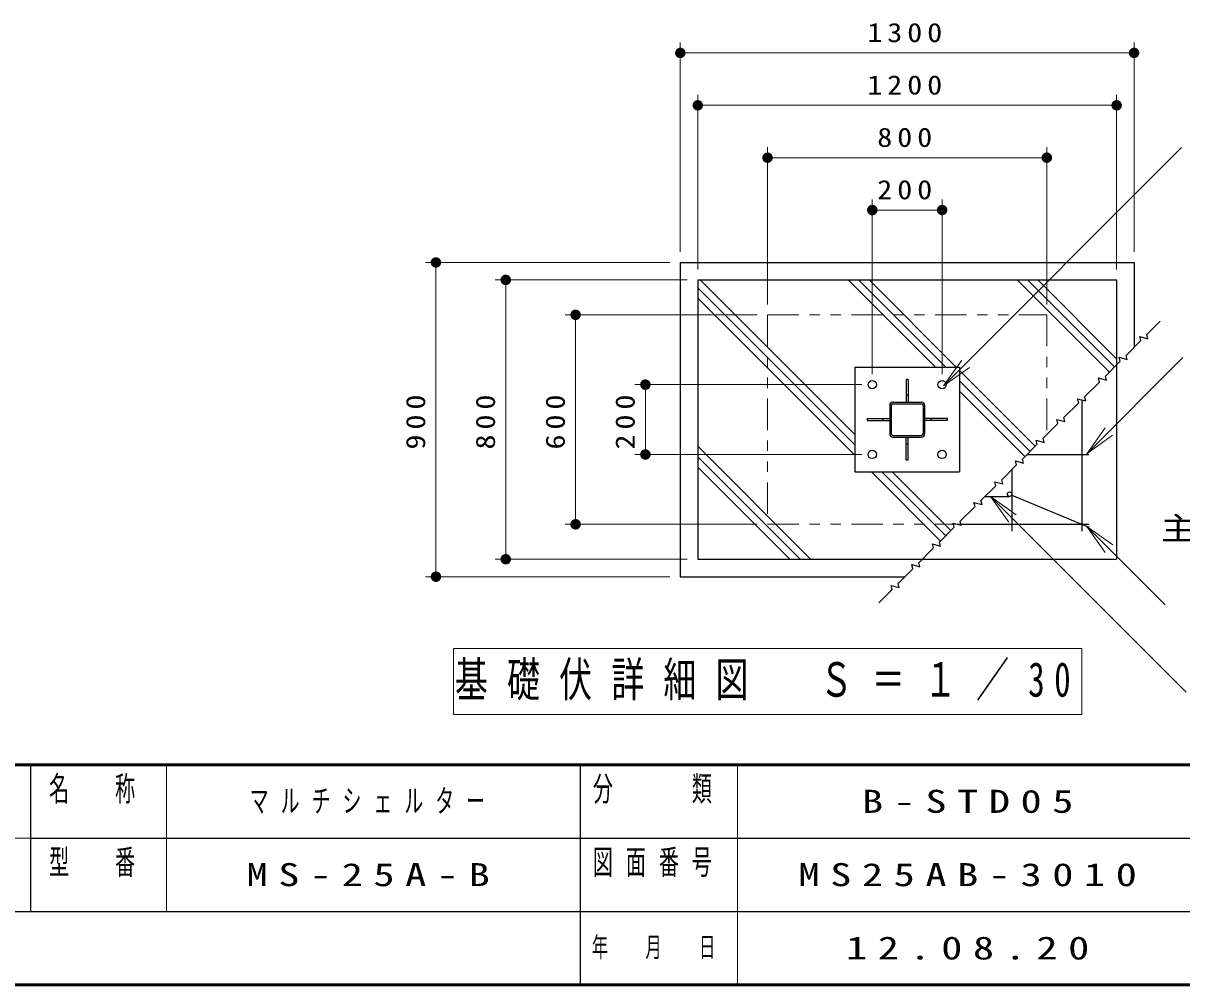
# Model space of a CAD drawing. Units: millimetres on the paper, scale 1:30. Extents: x -365 to 0, y 0 to 257.
# Drawn here: x -183.2 to -72.6, y 0 to 91.8 of the extents above; entities that cross this region are included whole.
import ezdxf

# ---------------------------------------------------------------- set-up
doc = ezdxf.new("R2010")
doc.units = ezdxf.units.MM
doc.linetypes.add('USER3', pattern=[8, 3, -1, 1, -1, 1, -1])
doc.layers.add('LY_1', color=7, linetype='Continuous', lineweight=25)
doc.layers.add('LY_2', color=7, linetype='Continuous', lineweight=13)
doc.styles.add('ＭＳ ゴシック', font='')
doc.styles.get('ＭＳ ゴシック').set_extended_font_data('MS Gothic')

# ---------------------------------------------------------------- blocks, each defined once
blk = doc.blocks.new('filled_dot')
at = {"color": 0, "linetype": 'Continuous', "lineweight": -2, "const_width": 1.25}
blk.add_lwpolyline([(-0.625, 0, 1), (0.625, 0, 1)], format="xyb", close=True, dxfattribs=at)
blk = doc.blocks.new('open_arrow')
at = {"color": 0, "linetype": 'Continuous', "lineweight": -2}
blk.add_lwpolyline([(7.5, 1.25), (0, 0), (7.5, -1.25)], dxfattribs=at)

msp = doc.modelspace()

# ---------------------------------------------------------------- linework, layer by layer
at = {"layer": 'LY_1', "lineweight": 13}
for p, q in [((-120.447, 69.963), (-120.447, 89.963)), ((-77.114, 69.963), (-77.114, 89.963)), ((-120.447, 88.963), (-77.114, 88.963)), ((-118.78, 68.297), (-118.78, 84.963)), ((-78.78, 68.297), (-78.78, 84.963)), ((-118.78, 83.963), (-78.78, 83.963)), ((-112.114, 64.963), (-112.114, 79.963)), ((-95.32, 57.17), (-72.571, 79.92)), ((-85.447, 64.963), (-85.447, 79.963)), ((-112.114, 78.963), (-85.447, 78.963)), ((-102.114, 58.297), (-102.114, 74.963)), ((-95.447, 58.297), (-95.447, 74.963)), ((-102.114, 73.963), (-95.447, 73.963)), ((-121.447, 68.963), (-144.78, 68.963)), ((-143.78, 38.963), (-143.78, 68.963)), ((-119.78, 67.297), (-138.114, 67.297)), ((-137.114, 40.63), (-137.114, 67.297)), ((-118.78, 66.54), (-103.78, 51.54)), ((-118.547, 67.297), (-103.78, 52.53)), ((-104.405, 67.297), (-96.072, 58.963)), ((-103.415, 67.297), (-95.082, 58.963)), ((-102.425, 67.297), (-94.092, 58.963)), ((-88.283, 67.297), (-79.477, 58.491)), ((-87.293, 67.297), (-78.982, 58.986)), ((-86.303, 67.297), (-78.78, 59.774)), ((-118.78, 65.55), (-103.78, 50.55)), ((-113.114, 63.963), (-131.447, 63.963)), ((-130.447, 43.963), (-130.447, 63.963)), ((-81.636, 50.7), (-72.462, 59.874)), ((-93.78, 58.652), (-86.548, 51.42)), ((-93.78, 57.662), (-87.043, 50.925)), ((-103.114, 57.297), (-124.78, 57.297)), ((-123.78, 50.63), (-123.78, 57.297)), ((-93.78, 56.672), (-87.538, 50.43)), ((-118.78, 51.408), (-108.003, 40.63)), ((-103.114, 50.63), (-124.78, 50.63)), ((-118.78, 50.418), (-108.993, 40.63)), ((-118.78, 49.428), (-109.983, 40.63)), ((-102.194, 48.963), (-95.599, 42.369)), ((-101.204, 48.963), (-95.104, 42.864)), ((-100.214, 48.963), (-94.609, 43.359)), ((-90.834, 46.63), (-72.151, 27.946)), ((-113.114, 43.963), (-131.447, 43.963)), ((-81.633, 43.762), (-74.151, 36.28)), ((-119.78, 40.63), (-138.114, 40.63)), ((-121.447, 38.963), (-144.78, 38.963)), ((-82.114, 32.113), (-142.114, 32.113)), ((-142.114, 32.113), (-142.114, 25.813)), ((-82.114, 25.813), (-82.114, 32.113)), ((-142.114, 25.813), (-82.114, 25.813))]:
    msp.add_line(p, q, dxfattribs=at)
at = {"layer": 'LY_1'}
for p, q in [((-120.447, 68.963), (-77.114, 68.963)), ((-120.447, 68.963), (-120.447, 38.963)), ((-77.114, 68.963), (-77.114, 60.854)), ((-118.78, 67.297), (-78.78, 67.297)), ((-118.78, 67.297), (-118.78, 40.63)), ((-78.78, 67.297), (-78.78, 40.63)), ((-103.78, 58.963), (-93.78, 58.963)), ((-103.78, 58.963), (-103.78, 48.963)), ((-93.78, 58.963), (-93.78, 48.963)), ((-98.68, 57.797), (-98.88, 57.797)), ((-98.88, 57.797), (-98.88, 55.63)), ((-98.68, 57.797), (-98.68, 55.63)), ((-100.447, 55.33), (-100.447, 52.597)), ((-100.297, 55.33), (-100.297, 52.597)), ((-100.147, 55.63), (-97.414, 55.63)), ((-100.147, 55.48), (-97.414, 55.48)), ((-98.68, 56.297), (-98.88, 56.297)), ((-97.264, 55.33), (-97.264, 52.597)), ((-97.114, 55.33), (-97.114, 52.597)), ((-82.114, 55.854), (-82.114, 43.297)), ((-102.614, 54.063), (-102.614, 53.863)), ((-102.614, 54.063), (-100.447, 54.063)), ((-102.614, 53.863), (-100.447, 53.863)), ((-101.114, 54.063), (-101.114, 53.863)), ((-94.947, 54.063), (-97.114, 54.063)), ((-94.947, 53.863), (-97.114, 53.863)), ((-96.447, 53.863), (-96.447, 54.063)), ((-94.947, 53.863), (-94.947, 54.063)), ((-100.147, 52.447), (-97.414, 52.447)), ((-100.147, 52.297), (-97.414, 52.297)), ((-98.88, 50.13), (-98.88, 52.297)), ((-98.68, 50.13), (-98.68, 52.297)), ((-98.88, 51.63), (-98.68, 51.63)), ((-98.88, 50.13), (-98.68, 50.13)), ((-87.338, 50.63), (-81.447, 50.63)), ((-103.78, 48.963), (-93.78, 48.963)), ((-88.78, 49.187), (-88.78, 43.297)), ((-88.78, 49.187), (-88.78, 46.847)), ((-91.338, 46.63), (-88.997, 46.63)), ((-88.78, 46.756), (-81.447, 43.684)), ((-94.004, 43.963), (-81.447, 43.963)), ((-118.78, 40.63), (-78.78, 40.63)), ((-120.447, 38.963), (-99.004, 38.963))]:
    msp.add_line(p, q, dxfattribs=at)
at = {"layer": 'LY_1', "linetype": 'USER3', "lineweight": 13}
for p, q in [((-112.114, 63.963), (-85.447, 63.963)), ((-112.114, 63.963), (-112.114, 43.963)), ((-85.447, 63.963), (-85.447, 52.521)), ((-112.114, 43.963), (-94.004, 43.963))]:
    msp.add_line(p, q, dxfattribs=at)
at = {"layer": 'LY_1'}
msp.add_lwpolyline([(-101.504, 36.463), (-100.221, 37.747), (-100.325, 38.133), (-99.552, 37.926), (-99.655, 38.312), (-98.241, 39.726), (-98.345, 40.113), (-97.572, 39.906), (-97.676, 40.292), (-96.261, 41.706), (-96.365, 42.093), (-95.592, 41.886), (-95.696, 42.272), (-94.281, 43.686), (-94.385, 44.073), (-93.612, 43.866), (-93.716, 44.252), (-92.302, 45.666), (-92.405, 46.053), (-91.632, 45.845), (-91.736, 46.232), (-90.322, 47.646), (-90.425, 48.032), (-89.652, 47.825), (-89.756, 48.212), (-88.342, 49.626), (-88.445, 50.012), (-87.673, 49.805), (-87.776, 50.192), (-86.362, 51.606), (-86.465, 51.992), (-85.693, 51.785), (-85.796, 52.172), (-84.382, 53.586), (-84.485, 53.972), (-83.713, 53.765), (-83.816, 54.151), (-82.402, 55.566), (-82.506, 55.952), (-81.733, 55.745), (-81.836, 56.131), (-80.422, 57.546), (-80.526, 57.932), (-79.753, 57.725), (-79.856, 58.111), (-78.442, 59.525), (-78.546, 59.912), (-77.773, 59.705), (-77.877, 60.091), (-76.462, 61.505), (-76.566, 61.892), (-75.793, 61.685), (-75.897, 62.071), (-74.614, 63.354)], dxfattribs=at)
for centre, radius in [((-102.114, 57.297), 0.4), ((-95.447, 57.297), 0.4), ((-102.114, 50.63), 0.4), ((-95.447, 50.63), 0.4), ((-88.997, 46.847), 0.217)]:
    msp.add_circle(centre, radius, dxfattribs=at)
for centre, radius, start, end in [((-100.147, 55.33), 0.3, 90, 180), ((-100.147, 55.33), 0.15, 90, 180), ((-97.414, 55.33), 0.3, 0, 90), ((-97.414, 55.33), 0.15, 0, 90), ((-100.147, 52.597), 0.3, 179.99999, 270), ((-100.147, 52.597), 0.15, 179.99999, 270), ((-97.414, 52.597), 0.3, 270, 0), ((-97.414, 52.597), 0.15, 270, 0)]:
    msp.add_arc(centre, radius, start, end, dxfattribs=at)
at = {"layer": 'LY_2', "lineweight": 50}
for p, q in [((-365, 21), (0, 21)), ((-365, 0), (0, 0))]:
    msp.add_line(p, q, dxfattribs=at)
at = {"layer": 'LY_2', "color": 211, "lineweight": 25}
for p, q in [((-182.5, 21), (-182.5, 7)), ((-130, 21), (-130, 0)), ((-182.5, 14), (-70, 14)), ((-237.5, 7), (0, 7))]:
    msp.add_line(p, q, dxfattribs=at)
at = {"layer": 'LY_2'}
for p, q in [((-169.5, 21), (-169.5, 7)), ((-115, 21), (-115, 0)), ((-237.5, 14), (-182.5, 14))]:
    msp.add_line(p, q, dxfattribs=at)

# ---------------------------------------------------------------- block references
at = {"layer": 'LY_1', "lineweight": 13, "xscale": 0.4, "yscale": 0.4}
for p in [(-120.447, 88.963), (-118.78, 83.963), (-112.114, 78.963), (-102.114, 73.963)]:
    msp.add_blockref('filled_dot', p, dxfattribs=at)
for name, p, rotation in [('filled_dot', (-77.114, 88.963), 180), ('filled_dot', (-78.78, 83.963), 180), ('filled_dot', (-85.447, 78.963), 180), ('filled_dot', (-95.447, 73.963), 180), ('filled_dot', (-143.78, 68.963), 270), ('filled_dot', (-137.114, 67.297), 270), ('filled_dot', (-130.447, 63.963), 270), ('open_arrow', (-95.32, 57.17), 45), ('filled_dot', (-123.78, 57.297), 270), ('open_arrow', (-81.636, 50.7), 45), ('filled_dot', (-123.78, 50.63), 90), ('open_arrow', (-90.834, 46.63), 315), ('filled_dot', (-130.447, 43.963), 90), ('open_arrow', (-81.633, 43.762), 315), ('filled_dot', (-137.114, 40.63), 90), ('filled_dot', (-143.78, 38.963), 90)]:
    msp.add_blockref(name, p, dxfattribs=dict(at, rotation=rotation))

# ---------------------------------------------------------------- texts
at = {"layer": 'LY_1', "style": 'ＭＳ ゴシック'}
for s, insert, char_height, attachment_point in [('\\T1.33;\\W1.15;1300', (-98.78, 89.963), 1.833, 8), ('\\T1.33;\\W1.15;1200', (-98.78, 84.963), 1.833, 8), ('\\T1.33;\\W1.15;800', (-98.78, 79.963), 1.833, 8), ('\\T1.33;\\W1.15;200', (-98.78, 74.963), 1.833, 8), ('\\T1.5;\\W1.1;主筋:10-D13\\~@220(タ\\~テ)', (-74.548, 43.28), 2.199, 4), ('\\T1.58;\\W0.7;基礎伏詳細図\u3000Ｓ＝１／30', (-112.114, 28.963), 3.299, 5), ('\\T1.64;\\W0.6;マルチシェルター', (-149.75, 17.5), 2.199, 5), ('\\T1.5;\\W1.35;B-STD05', (-92.5, 17.5), 2.199, 5), ('\\T1.5;\\W1.35;MS-25A-B', (-149.75, 10.5), 2.199, 5), ('\\T1.5;\\W1.35;MS25AB-3010', (-92.5, 10.5), 2.199, 5), ('\\T1.5;\\W1.35;12.08.20', (-92.5, 3.5), 2.199, 5)]:
    msp.add_mtext(s, dxfattribs=dict(at, insert=insert, char_height=char_height, attachment_point=attachment_point))
at = {"layer": 'LY_1', "char_height": 1.833, "attachment_point": 8, "rotation": 90, "style": 'ＭＳ ゴシック'}
for s, insert in [('\\T1.33;\\W1.15;900', (-144.78, 53.963)), ('\\T1.33;\\W1.15;800', (-138.114, 53.963)), ('\\T1.33;\\W1.15;600', (-131.447, 53.963)), ('\\T1.33;\\W1.15;200', (-124.78, 53.963))]:
    msp.add_mtext(s, dxfattribs=dict(at, insert=insert))
at = {"layer": 'LY_2', "color": 4, "style": 'ＭＳ ゴシック'}
for s, insert, char_height, attachment_point in [('\\T1.64;\\W0.6;名\u3000称', (-176, 19.9), 2.346, 2), ('\\T1.64;\\W0.6;分\u3000\u3000類', (-122.5, 19.9), 2.346, 2), ('\\T1.64;\\W0.6;型\u3000番', (-176, 12.9), 2.346, 2), ('\\T1.64;\\W0.6;図面番号', (-122.5, 12.9), 2.346, 2), ('\\T1.64;\\W0.6;年\u3000月\u3000日', (-122.5, 3.5), 1.906, 5)]:
    msp.add_mtext(s, dxfattribs=dict(at, insert=insert, char_height=char_height, attachment_point=attachment_point))

doc.saveas('drawing.dxf')
